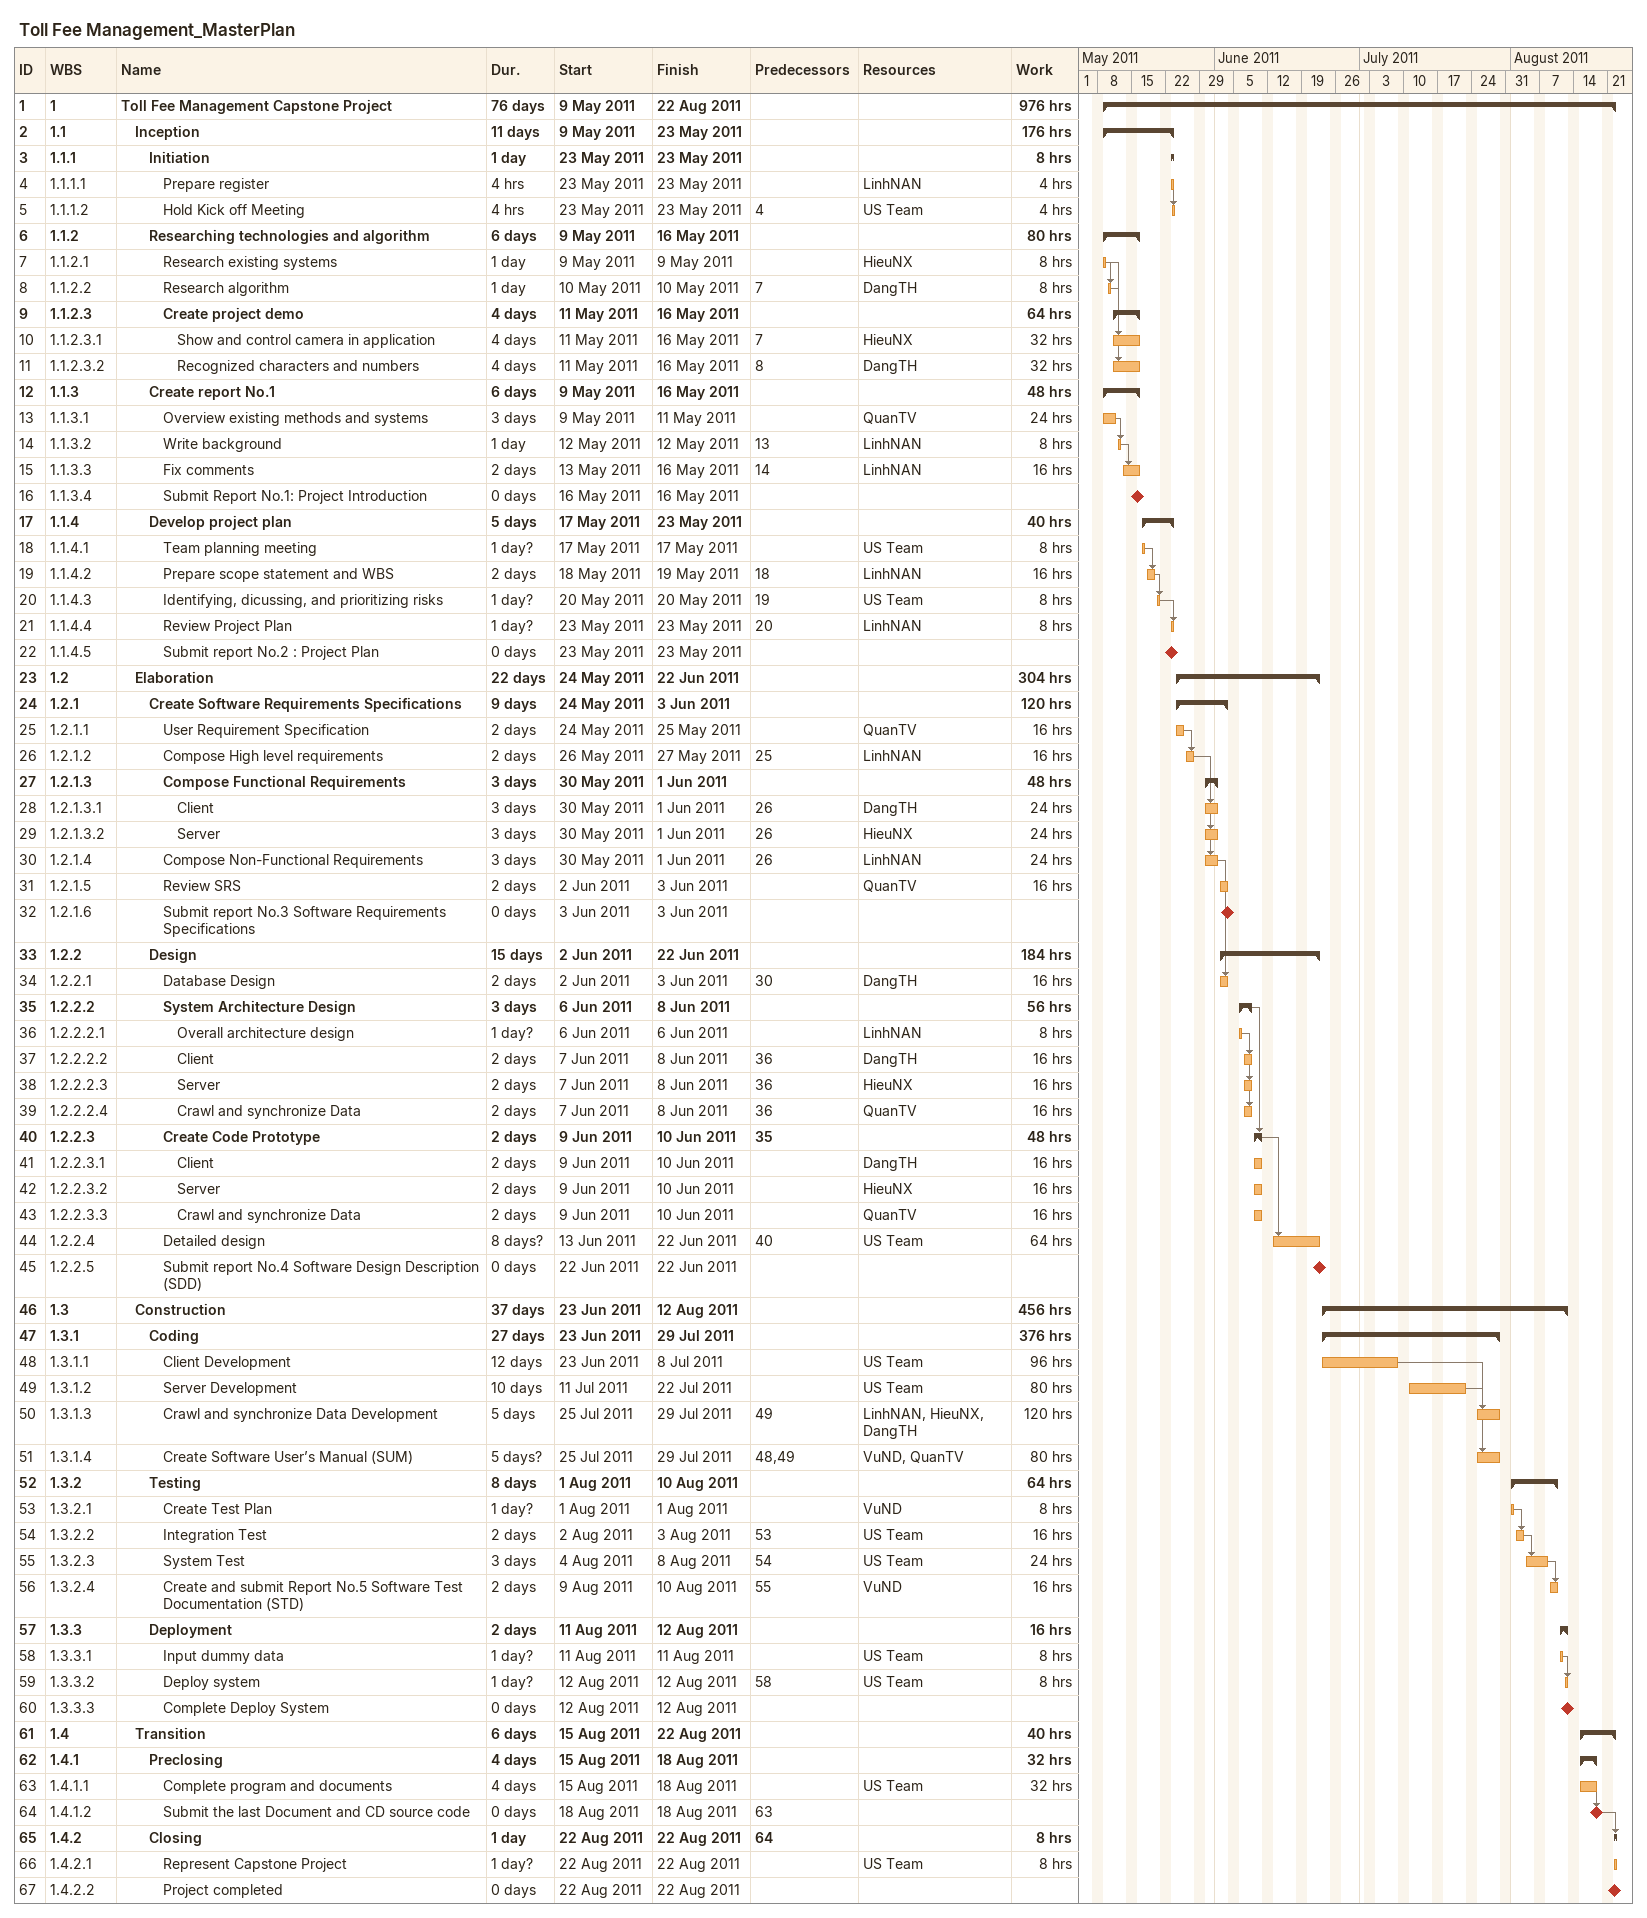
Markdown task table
Toll Fee Management_MasterPlan

| ID | WBS | Task | Duration | Start | Finish | Predecessors | Resources | Work (h) |
|---|---|---|---|---|---|---|---|---|
| 1 | 1 | **Toll Fee Management Capstone Project** | 76d | 2011-05-09 | 2011-08-22 |  |  | 976 |
| 2 | 1.1 | **Inception** | 11d | 2011-05-09 | 2011-05-23 |  |  | 176 |
| 3 | 1.1.1 | **Initiation** | 1d | 2011-05-23 | 2011-05-23 |  |  | 8 |
| 4 | 1.1.1.1 | Prepare register | 4h | 2011-05-23 | 2011-05-23 |  | LinhNAN | 4 |
| 5 | 1.1.1.2 | Hold Kick off Meeting | 4h | 2011-05-23 | 2011-05-23 | 4 | US Team | 4 |
| 6 | 1.1.2 | **Researching technologies and algorithm** | 6d | 2011-05-09 | 2011-05-16 |  |  | 80 |
| 7 | 1.1.2.1 | Research existing systems | 1d | 2011-05-09 | 2011-05-09 |  | HieuNX | 8 |
| 8 | 1.1.2.2 | Research algorithm | 1d | 2011-05-10 | 2011-05-10 | 7 | DangTH | 8 |
| 9 | 1.1.2.3 | **Create project demo** | 4d | 2011-05-11 | 2011-05-16 |  |  | 64 |
| 10 | 1.1.2.3.1 | Show and control camera in application | 4d | 2011-05-11 | 2011-05-16 | 7 | HieuNX | 32 |
| 11 | 1.1.2.3.2 | Recognized characters and numbers | 4d | 2011-05-11 | 2011-05-16 | 8 | DangTH | 32 |
| 12 | 1.1.3 | **Create report No.1** | 6d | 2011-05-09 | 2011-05-16 |  |  | 48 |
| 13 | 1.1.3.1 | Overview existing methods and systems | 3d | 2011-05-09 | 2011-05-11 |  | QuanTV | 24 |
| 14 | 1.1.3.2 | Write background | 1d | 2011-05-12 | 2011-05-12 | 13 | LinhNAN | 8 |
| 15 | 1.1.3.3 | Fix comments | 2d | 2011-05-13 | 2011-05-16 | 14 | LinhNAN | 16 |
| 16 | 1.1.3.4 | Submit Report No.1: Project Introduction | 0d | 2011-05-16 | 2011-05-16 |  |  |  |
| 17 | 1.1.4 | **Develop project plan** | 5d | 2011-05-17 | 2011-05-23 |  |  | 40 |
| 18 | 1.1.4.1 | Team planning meeting | 1d? | 2011-05-17 | 2011-05-17 |  | US Team | 8 |
| 19 | 1.1.4.2 | Prepare scope statement and WBS | 2d | 2011-05-18 | 2011-05-19 | 18 | LinhNAN | 16 |
| 20 | 1.1.4.3 | Identifying, dicussing, and prioritizing risks | 1d? | 2011-05-20 | 2011-05-20 | 19 | US Team | 8 |
| 21 | 1.1.4.4 | Review Project Plan | 1d? | 2011-05-23 | 2011-05-23 | 20 | LinhNAN | 8 |
| 22 | 1.1.4.5 | Submit report No.2 : Project Plan | 0d | 2011-05-23 | 2011-05-23 |  |  |  |
| 23 | 1.2 | **Elaboration** | 22d | 2011-05-24 | 2011-06-22 |  |  | 304 |
| 24 | 1.2.1 | **Create Software Requirements Specifications** | 9d | 2011-05-24 | 2011-06-03 |  |  | 120 |
| 25 | 1.2.1.1 | User Requirement Specification | 2d | 2011-05-24 | 2011-05-25 |  | QuanTV | 16 |
| 26 | 1.2.1.2 | Compose High level requirements | 2d | 2011-05-26 | 2011-05-27 | 25 | LinhNAN | 16 |
| 27 | 1.2.1.3 | **Compose Functional Requirements** | 3d | 2011-05-30 | 2011-06-01 |  |  | 48 |
| 28 | 1.2.1.3.1 | Client | 3d | 2011-05-30 | 2011-06-01 | 26 | DangTH | 24 |
| 29 | 1.2.1.3.2 | Server | 3d | 2011-05-30 | 2011-06-01 | 26 | HieuNX | 24 |
| 30 | 1.2.1.4 | Compose Non-Functional Requirements | 3d | 2011-05-30 | 2011-06-01 | 26 | LinhNAN | 24 |
| 31 | 1.2.1.5 | Review SRS | 2d | 2011-06-02 | 2011-06-03 |  | QuanTV | 16 |
| 32 | 1.2.1.6 | Submit report No.3 Software Requirements Specifications | 0d | 2011-06-03 | 2011-06-03 |  |  |  |
| 33 | 1.2.2 | **Design** | 15d | 2011-06-02 | 2011-06-22 |  |  | 184 |
| 34 | 1.2.2.1 | Database Design | 2d | 2011-06-02 | 2011-06-03 | 30 | DangTH | 16 |
| 35 | 1.2.2.2 | **System Architecture Design** | 3d | 2011-06-06 | 2011-06-08 |  |  | 56 |
| 36 | 1.2.2.2.1 | Overall architecture design | 1d? | 2011-06-06 | 2011-06-06 |  | LinhNAN | 8 |
| 37 | 1.2.2.2.2 | Client | 2d | 2011-06-07 | 2011-06-08 | 36 | DangTH | 16 |
| 38 | 1.2.2.2.3 | Server | 2d | 2011-06-07 | 2011-06-08 | 36 | HieuNX | 16 |
| 39 | 1.2.2.2.4 | Crawl and synchronize Data | 2d | 2011-06-07 | 2011-06-08 | 36 | QuanTV | 16 |
| 40 | 1.2.2.3 | **Create Code Prototype** | 2d | 2011-06-09 | 2011-06-10 | 35 |  | 48 |
| 41 | 1.2.2.3.1 | Client | 2d | 2011-06-09 | 2011-06-10 |  | DangTH | 16 |
| 42 | 1.2.2.3.2 | Server | 2d | 2011-06-09 | 2011-06-10 |  | HieuNX | 16 |
| 43 | 1.2.2.3.3 | Crawl and synchronize Data | 2d | 2011-06-09 | 2011-06-10 |  | QuanTV | 16 |
| 44 | 1.2.2.4 | Detailed design | 8d? | 2011-06-13 | 2011-06-22 | 40 | US Team | 64 |
| 45 | 1.2.2.5 | Submit report No.4 Software Design Description (SDD) | 0d | 2011-06-22 | 2011-06-22 |  |  |  |
| 46 | 1.3 | **Construction** | 37d | 2011-06-23 | 2011-08-12 |  |  | 456 |
| 47 | 1.3.1 | **Coding** | 27d | 2011-06-23 | 2011-07-29 |  |  | 376 |
| 48 | 1.3.1.1 | Client Development | 12d | 2011-06-23 | 2011-07-08 |  | US Team | 96 |
| 49 | 1.3.1.2 | Server Development | 10d | 2011-07-11 | 2011-07-22 |  | US Team | 80 |
| 50 | 1.3.1.3 | Crawl and synchronize Data Development | 5d | 2011-07-25 | 2011-07-29 | 49 | LinhNAN, HieuNX, DangTH | 120 |
| 51 | 1.3.1.4 | Create Software User’s Manual (SUM) | 5d? | 2011-07-25 | 2011-07-29 | 48, 49 | VuND, QuanTV | 80 |
| 52 | 1.3.2 | **Testing** | 8d | 2011-08-01 | 2011-08-10 |  |  | 64 |
| 53 | 1.3.2.1 | Create Test Plan | 1d? | 2011-08-01 | 2011-08-01 |  | VuND | 8 |
| 54 | 1.3.2.2 | Integration Test | 2d | 2011-08-02 | 2011-08-03 | 53 | US Team | 16 |
| 55 | 1.3.2.3 | System Test | 3d | 2011-08-04 | 2011-08-08 | 54 | US Team | 24 |
| 56 | 1.3.2.4 | Create and submit Report No.5 Software Test Documentation (STD) | 2d | 2011-08-09 | 2011-08-10 | 55 | VuND | 16 |
| 57 | 1.3.3 | **Deployment** | 2d | 2011-08-11 | 2011-08-12 |  |  | 16 |
| 58 | 1.3.3.1 | Input dummy data | 1d? | 2011-08-11 | 2011-08-11 |  | US Team | 8 |
| 59 | 1.3.3.2 | Deploy system | 1d? | 2011-08-12 | 2011-08-12 | 58 | US Team | 8 |
| 60 | 1.3.3.3 | Complete Deploy System | 0d | 2011-08-12 | 2011-08-12 |  |  |  |
| 61 | 1.4 | **Transition** | 6d | 2011-08-15 | 2011-08-22 |  |  | 40 |
| 62 | 1.4.1 | **Preclosing** | 4d | 2011-08-15 | 2011-08-18 |  |  | 32 |
| 63 | 1.4.1.1 | Complete program and documents | 4d | 2011-08-15 | 2011-08-18 |  | US Team | 32 |
| 64 | 1.4.1.2 | Submit the last Document and CD source code | 0d | 2011-08-18 | 2011-08-18 | 63 |  |  |
| 65 | 1.4.2 | **Closing** | 1d | 2011-08-22 | 2011-08-22 | 64 |  | 8 |
| 66 | 1.4.2.1 | Represent Capstone Project | 1d? | 2011-08-22 | 2011-08-22 |  | US Team | 8 |
| 67 | 1.4.2.2 | Project completed | 0d | 2011-08-22 | 2011-08-22 |  |  |  |
